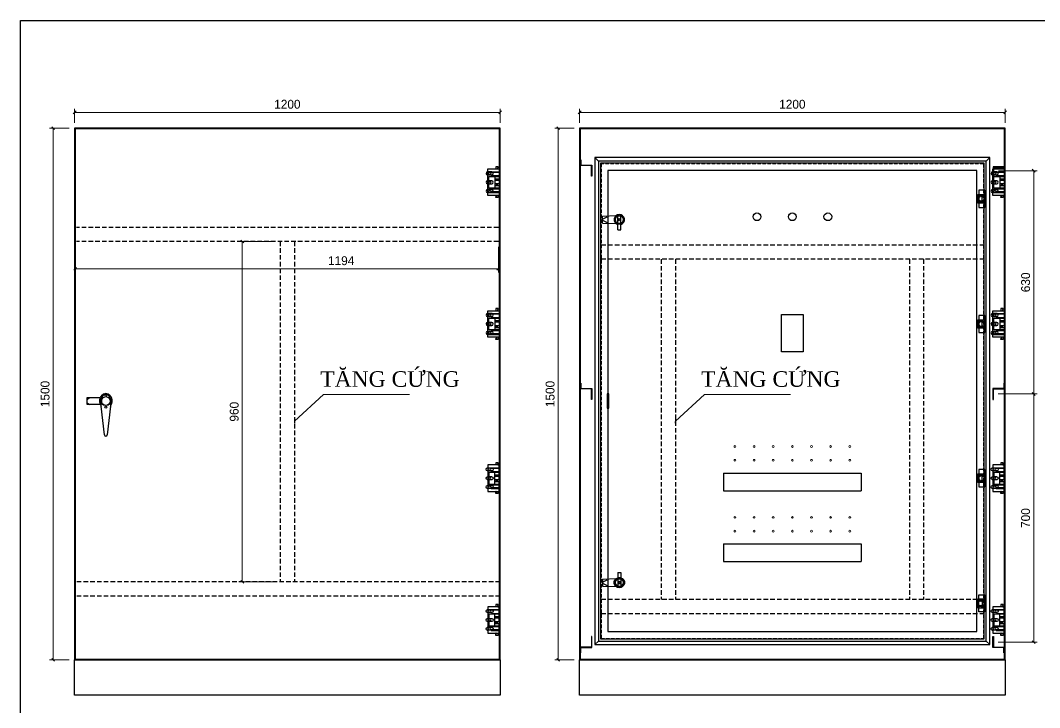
# Model space of a CAD drawing. Header units: millimetres. Extents: x 0 to 4927, y 0 to 3484.
# Drawn here: x 0 to 2874, y 1545 to 3484 of the extents above; entities that cross this region are included whole.
import ezdxf
from ezdxf.enums import TextEntityAlignment as Align

# ---------------------------------------------------------------- set-up
doc = ezdxf.new("R2010")
doc.units = ezdxf.units.MM
doc.linetypes.add('HIDDEN2', pattern=[4.7625, 3.175, -1.5875])
doc.linetypes.add('HIDDENX2', pattern=[19.05, 12.7, -6.35])
doc.layers.add('DIM', color=253, linetype='Continuous')
doc.layers.add('HEATER', color=1, linetype='Continuous')
for name, color, linetype, lineweight in [('net dam', 2, 'Continuous', 18), ('Tủ điện', 7, 'Continuous', 25), ('Vỏ Tủ', 255, 'Continuous', 18)]:
    doc.layers.add(name, color=color, linetype=linetype, lineweight=lineweight)
doc.styles.add('Tahoma (Input Text)', font='tahoma.ttf')
doc.dimstyles.new('Dim-25', dxfattribs={"dimtxt": 25, "dimasz": 8, "dimexe": 10, "dimexo": 15, "dimgap": 10, "dimtad": 1, "dimdec": 0, "dimtxsty": 'Standard', "dimblk": 'OBLIQUE', "dimcen": 10, "dimclrd": 5, "dimclre": 5, "dimclrt": 3, "dimazin": 3, "dimtfac": 1, "dimtdec": 0, "dimtmove": 0, "dimatfit": 3, "dimldrblk": 'OBLIQUE', "dimlwd": 9, "dimlwe": 9})

# ---------------------------------------------------------------- blocks, each defined once
blk = doc.blocks.new('khungtenAsean2')
at = {"color": 7}
blk.add_lwpolyline([(0, 0), (2970, 0), (2970, -2100), (0, -2100)], close=True, dxfattribs=at)
at = {"color": 1, "style": 'Tahoma (Input Text)', "flags": 8}
for tag, p in [('#01', (137.1, -2021.3)), ('#03', (506.6, -2019.3)), ('#05', (1106.6, -2021.3)), ('#07', (1834.7, -2021.3)), ('#09', (2146.7, -2021.3)), ('#02', (98.5, -2081.3)), ('#04', (486.1, -2081.3)), ('#06', (1065.3, -2081.3)), ('#08', (1817.4, -2081.3)), ('#10', (2146.7, -2081.3))]:
    blk.add_attdef(tag, p, '', height=25, dxfattribs=at)
blk.add_attdef('#11', text='', height=25, dxfattribs=at).set_placement((2915, -2067.3), align=Align.CENTER)
blk = doc.blocks.new('*D3')
at = {"color": 0, "linetype": 'ByBlock', "lineweight": -2}
for p, q in [((1581, 3228.2), (1573, 3220.2)), ((2773, 3220.2), (2781, 3228.2))]:
    blk.add_line(p, q, dxfattribs=at)
at = {"layer": 'Defpoints', "color": 0, "ltscale": 3, "transparency": 16777216}
for p in [(2777, 3224.2), (1577, 3179.6), (2777, 3179.6)]:
    blk.add_point(p, dxfattribs=at)
at = {"layer": 'DIM', "color": 5, "lineweight": 9, "ltscale": 3, "transparency": 16777216}
for p, q in [((1577, 3194.6), (1577, 3234.2)), ((1577, 3224.2), (2777, 3224.2)), ((2777, 3194.6), (2777, 3234.2))]:
    blk.add_line(p, q, dxfattribs=at)
at = {"layer": 'DIM', "color": 3, "ltscale": 3, "transparency": 16777216, "insert": (2177, 3246.9), "char_height": 25, "attachment_point": 5}
blk.add_mtext('1200', dxfattribs=at)
blk = doc.blocks.new('_Oblique')
at = {"color": 0, "linetype": 'ByBlock', "lineweight": -2}
blk.add_line((-0.5, -0.5), (0.5, 0.5), dxfattribs=at)
blk = doc.blocks.new('*D4')
at = {"color": 0, "linetype": 'ByBlock', "lineweight": -2}
for p, q in [((1520.7, 3175.6), (1512.7, 3183.6)), ((1512.7, 1683.6), (1520.7, 1675.6))]:
    blk.add_line(p, q, dxfattribs=at)
at = {"layer": 'Defpoints', "color": 0, "ltscale": 3, "transparency": 16777216}
for p in [(1577, 3179.6), (1516.7, 1679.6), (1577, 1679.6)]:
    blk.add_point(p, dxfattribs=at)
at = {"layer": 'DIM', "color": 5, "lineweight": 9, "ltscale": 3, "transparency": 16777216}
for p, q in [((1562, 3179.6), (1506.7, 3179.6)), ((1516.7, 3179.6), (1516.7, 1679.6)), ((1562, 1679.6), (1506.7, 1679.6))]:
    blk.add_line(p, q, dxfattribs=at)
at = {"layer": 'DIM', "color": 3, "ltscale": 3, "transparency": 16777216, "insert": (1493.9, 2429.6), "char_height": 25, "attachment_point": 5, "rotation": 90}
blk.add_mtext('1500', dxfattribs=at)
blk = doc.blocks.new('*D5')
at = {"color": 0, "linetype": 'ByBlock', "lineweight": -2}
for p, q in [((1520.7, 3175.6), (1512.7, 3183.6)), ((1512.7, 1683.6), (1520.7, 1675.6))]:
    blk.add_line(p, q, dxfattribs=at)
at = {"layer": 'Defpoints', "color": 0, "ltscale": 3, "transparency": 16777216}
for p in [(1577, 3179.6), (1516.7, 1679.6), (1577, 1679.6)]:
    blk.add_point(p, dxfattribs=at)
at = {"layer": 'DIM', "color": 5, "lineweight": 9, "ltscale": 3, "transparency": 16777216}
for p, q in [((1562, 3179.6), (1506.7, 3179.6)), ((1516.7, 3179.6), (1516.7, 1679.6)), ((1562, 1679.6), (1506.7, 1679.6))]:
    blk.add_line(p, q, dxfattribs=at)
at = {"layer": 'DIM', "color": 3, "ltscale": 3, "transparency": 16777216, "insert": (1493.9, 2429.6), "char_height": 25, "attachment_point": 5, "rotation": 90}
blk.add_mtext('1500', dxfattribs=at)
blk = doc.blocks.new('ovan')
at = {"color": 2}
for p, q in [((14.8, 8.5), (3.3, 8.5)), ((3.3, 0), (14.8, 0))]:
    blk.add_line(p, q, dxfattribs=at)
for centre, start, end in [((3.3, 4.3), 90, 270), ((14.8, 4.3), 270, 90)]:
    blk.add_arc(centre, 4.25, start, end, dxfattribs=at)
blk = doc.blocks.new('HL011-1-6')
at = {"color": 1}
for p, q in [((29.5, 81), (22.5, 81)), ((22.5, 81), (22.5, 78)), ((23.5, 78), (22.5, 78)), ((23.5, 75), (22.5, 75)), ((23.5, 75), (23.5, 78)), ((29.5, 78), (28.5, 78)), ((28.5, 75), (28.5, 78)), ((28.5, 75), (29.5, 75)), ((29.5, 78), (29.5, 81)), ((11, 56), (11, 54)), ((11, 56), (32, 56)), ((20, 54), (20, 21)), ((20, 47), (32, 47)), ((32, 42.5), (20, 42.5)), ((32, 32.5), (20, 32.5)), ((22.5, 56), (22.5, 54)), ((23.1, 47), (24, 44)), ((23.1, 28), (24, 31)), ((24, 44), (28, 44)), ((24, 31), (28, 31)), ((28.9, 47), (28, 44)), ((28.9, 28), (28, 31)), ((29.5, 54), (29.5, 56)), ((11, 21), (11, 19)), ((11, 19), (32, 19)), ((20, 28), (32, 28)), ((22.5, 19), (22.5, 21)), ((23.5, 0), (22.5, 0)), ((23.5, 0), (23.5, -3)), ((28.5, 0), (28.5, -3)), ((28.5, 0), (29.5, 0)), ((29.5, 21), (29.5, 19)), ((22.5, -6), (22.5, -3)), ((23.5, -3), (22.5, -3)), ((29.5, -6), (22.5, -6)), ((29.5, -3), (28.5, -3)), ((29.5, -3), (29.5, -6))]:
    blk.add_line(p, q, dxfattribs=at)
for points in [[(32, 19), (32, 0), (0, 0), (0, 75), (32, 75), (32, 56)], [(32, 28), (32, 21), (3, 21), (3, 54), (32, 54), (32, 47)], [(32, 42.5), (32, 32.5)]]:
    blk.add_lwpolyline(points, dxfattribs=at)
for points in [[(10, 67), (32, 67), (32, 65), (10, 65)], [(10, 8), (32, 8), (32, 10), (10, 10)]]:
    blk.add_lwpolyline(points, close=True, dxfattribs=at)
for centre in [(5.5, 62.5), (5.5, 37.5), (5.5, 12.5)]:
    blk.add_circle(centre, 3, dxfattribs=at)
blk = doc.blocks.new('ovan6x9')
at = {"color": 2}
for p, q in [((2, 6), (8, 6)), ((2, 0), (8, 0))]:
    blk.add_line(p, q, dxfattribs=at)
for centre, start, end in [((2, 3), 90, 270), ((8, 3), 270, 90)]:
    blk.add_arc(centre, 3, start, end, dxfattribs=at)
blk = doc.blocks.new('HL036-1-1')
at = {"color": 1}
blk.add_line((9.5, 36.2), (9.5, 12.2), dxfattribs=at)
for points in [[(-2.5, 12.2), (17.5, 12.2), (17.5, 36.2), (-2.5, 36.2)], [(0, 48.5), (17.5, 48.5), (17.5, 0), (0, 0)]]:
    blk.add_lwpolyline(points, close=True, dxfattribs=at)
for centre, radius in [((3.5, 31.8), 2), ((12.7, 32.5), 2.5), ((3.5, 16.8), 2), ((12.7, 16), 2.5)]:
    blk.add_circle(centre, radius, dxfattribs=at)
blk = doc.blocks.new('*D6')
at = {"color": 0, "linetype": 'ByBlock', "lineweight": -2}
for p, q in [((156.9, 3228.2), (148.9, 3220.2)), ((1348.9, 3220.2), (1356.9, 3228.2))]:
    blk.add_line(p, q, dxfattribs=at)
at = {"layer": 'Defpoints', "color": 0, "ltscale": 3, "transparency": 16777216}
for p in [(1352.9, 3224.2), (152.9, 3179.6), (1352.9, 3179.6)]:
    blk.add_point(p, dxfattribs=at)
at = {"layer": 'DIM', "color": 5, "lineweight": 9, "ltscale": 3, "transparency": 16777216}
for p, q in [((152.9, 3194.6), (152.9, 3234.2)), ((152.9, 3224.2), (1352.9, 3224.2)), ((1352.9, 3194.6), (1352.9, 3234.2))]:
    blk.add_line(p, q, dxfattribs=at)
at = {"layer": 'DIM', "color": 3, "ltscale": 3, "transparency": 16777216, "insert": (752.9, 3246.9), "char_height": 25, "attachment_point": 5}
blk.add_mtext('1200', dxfattribs=at)
blk = doc.blocks.new('*D7')
at = {"color": 0, "linetype": 'ByBlock', "lineweight": -2}
for p, q in [((96.5, 3175.6), (88.5, 3183.6)), ((88.5, 1683.6), (96.5, 1675.6))]:
    blk.add_line(p, q, dxfattribs=at)
at = {"layer": 'Defpoints', "color": 0, "ltscale": 3, "transparency": 16777216}
for p in [(152.9, 3179.6), (92.5, 1679.6), (152.9, 1679.6)]:
    blk.add_point(p, dxfattribs=at)
at = {"layer": 'DIM', "color": 5, "lineweight": 9, "ltscale": 3, "transparency": 16777216}
for p, q in [((137.9, 3179.6), (82.5, 3179.6)), ((92.5, 3179.6), (92.5, 1679.6)), ((137.9, 1679.6), (82.5, 1679.6))]:
    blk.add_line(p, q, dxfattribs=at)
at = {"layer": 'DIM', "color": 3, "ltscale": 3, "transparency": 16777216, "insert": (69.7, 2429.6), "char_height": 25, "attachment_point": 5, "rotation": 90}
blk.add_mtext('1500', dxfattribs=at)
blk = doc.blocks.new('*D8')
at = {"color": 0, "linetype": 'ByBlock', "lineweight": -2}
for p, q in [((96.5, 3175.6), (88.5, 3183.6)), ((88.5, 1683.6), (96.5, 1675.6))]:
    blk.add_line(p, q, dxfattribs=at)
at = {"layer": 'Defpoints', "color": 0, "ltscale": 3, "transparency": 16777216}
for p in [(152.9, 3179.6), (92.5, 1679.6), (152.9, 1679.6)]:
    blk.add_point(p, dxfattribs=at)
at = {"layer": 'DIM', "color": 5, "lineweight": 9, "ltscale": 3, "transparency": 16777216}
for p, q in [((137.9, 3179.6), (82.5, 3179.6)), ((92.5, 3179.6), (92.5, 1679.6)), ((137.9, 1679.6), (82.5, 1679.6))]:
    blk.add_line(p, q, dxfattribs=at)
at = {"layer": 'DIM', "color": 3, "ltscale": 3, "transparency": 16777216, "insert": (69.7, 2429.6), "char_height": 25, "attachment_point": 5, "rotation": 90}
blk.add_mtext('1500', dxfattribs=at)
blk = doc.blocks.new('MS308-2-1')
at = {"color": 1}
for p, q in [((-53, 4.6), (-46, 10)), ((-13.3, -14.2), (-13.3, 6.7)), ((-12.3, 6.7), (-12.3, -6.9)), ((12.3, 6.7), (12.3, -6.9)), ((13.3, 6.7), (13.3, -14.2)), ((-53, -4.6), (-46, -10)), ((-4, -95), (-13.3, -14.2)), ((13.3, -14.2), (4, -95))]:
    blk.add_line(p, q, dxfattribs=at)
blk.add_lwpolyline([(-15.8, -10), (-53, -10), (-53, 10), (-15.8, 10)], dxfattribs=at)
for centre, radius, start, end in [((0, 6.7), 13.3, 0, 180), ((0, 6.7), 12.3, 0, 180), ((0, 5.9), 17.7, 226.184, 313.816), ((0, -95), 4, 180, 0)]:
    blk.add_arc(centre, radius, start, end, dxfattribs=at)
blk.add_ellipse((0, 0), major_axis=(0, 21), ratio=0.857143, start_param=3.972003, end_param=8.594367, dxfattribs=at)
blk = doc.blocks.new('*D13')
at = {"color": 0, "linetype": 'ByBlock', "lineweight": -2}
for p, q in [((158.4, 2786.8), (150.4, 2778.8)), ((1343.9, 2778.8), (1351.9, 2786.8))]:
    blk.add_line(p, q, dxfattribs=at)
at = {"layer": 'Defpoints', "color": 0, "ltscale": 3, "transparency": 16777216}
for p in [(154.4, 2859.6), (1347.9, 2859.6), (1347.9, 2782.8)]:
    blk.add_point(p, dxfattribs=at)
at = {"layer": 'DIM', "color": 5, "lineweight": 9, "ltscale": 3, "transparency": 16777216}
for p, q in [((154.4, 2844.6), (154.4, 2772.8)), ((1347.9, 2844.6), (1347.9, 2772.8)), ((154.4, 2782.8), (1347.9, 2782.8))]:
    blk.add_line(p, q, dxfattribs=at)
at = {"layer": 'DIM', "color": 3, "ltscale": 3, "transparency": 16777216, "insert": (904.6, 2805.5), "char_height": 25, "attachment_point": 5}
blk.add_mtext('1194', dxfattribs=at)
blk = doc.blocks.new('*D14')
at = {"color": 0, "linetype": 'ByBlock', "lineweight": -2}
for p, q in [((629.9, 2855.6), (621.9, 2863.6)), ((621.9, 1903.6), (629.9, 1895.6))]:
    blk.add_line(p, q, dxfattribs=at)
at = {"layer": 'Defpoints', "color": 0, "ltscale": 3, "transparency": 16777216}
for p in [(732.9, 2859.6), (625.9, 1899.6), (732.9, 1899.6)]:
    blk.add_point(p, dxfattribs=at)
at = {"layer": 'DIM', "color": 5, "lineweight": 9, "ltscale": 3, "transparency": 16777216}
for p, q in [((717.9, 2859.6), (615.9, 2859.6)), ((625.9, 2859.6), (625.9, 1899.6)), ((717.9, 1899.6), (615.9, 1899.6))]:
    blk.add_line(p, q, dxfattribs=at)
at = {"layer": 'DIM', "color": 3, "ltscale": 3, "transparency": 16777216, "insert": (603.1, 2379.6), "char_height": 25, "attachment_point": 5, "rotation": 90}
blk.add_mtext('960', dxfattribs=at)
blk = doc.blocks.new('SDGFGHGHG')
at = {"layer": 'HEATER'}
for p, q in [((860892.9, 570780.5), (860931.6, 570782)), ((860892.9, 570760.5), (860892.9, 570780.5)), ((860892.9, 570771.9), (860906.3, 570778.7)), ((860935.9, 570742), (860935.9, 570784.3)), ((860939.5, 570773.5), (860939.5, 570771.3)), ((860941.3, 570773.5), (860941.3, 570771.3)), ((860944.9, 570742), (860944.9, 570784.3)), ((860892.9, 570769.1), (860906.3, 570762.4)), ((860892.9, 570760.5), (860931.6, 570759.1)), ((860937.5, 570771.3), (860939.5, 570771.3)), ((860937.5, 570769.8), (860939.5, 570769.8)), ((860939.5, 570769.8), (860939.5, 570767.6)), ((860941.3, 570771.3), (860943.4, 570771.3)), ((860941.3, 570769.8), (860941.3, 570767.6)), ((860941.3, 570769.8), (860943.4, 570769.8)), ((860935.9, 570742), (860944.9, 570742))]:
    blk.add_line(p, q, dxfattribs=at)
blk.add_circle((860940.4, 570770.5), 3.08, dxfattribs=at)
blk.add_arc((860940.4, 570770.5), 14.5, 288.08, 251.92, dxfattribs=at)
blk = doc.blocks.new('SĐFHGGH')
at = {"layer": 'HEATER'}
for points in [[(860943.4, 570717), (860943.4, 570718.4), (860937.4, 570718.4), (860937.4, 570717)], [(860928.8, 570702.4), (860927.4, 570702.4), (860927.4, 570708.4), (860928.8, 570708.4)], [(860943.4, 570693.8), (860943.4, 570692.4), (860937.4, 570692.4), (860937.4, 570693.8)], [(860952.1, 570702.4), (860953.4, 570702.4), (860953.4, 570708.4), (860952.1, 570708.4)]]:
    blk.add_lwpolyline(points, dxfattribs=at)
for start, end in [(104.4775, 165.5225), (14.4775, 75.5225), (194.4775, 255.5225), (284.4775, 345.5225)]:
    blk.add_arc((860940.4, 570705.4), 12, start, end, dxfattribs=at)
blk = doc.blocks.new('MS722')
for name, p in [('SDGFGHGHG', (-860940.4, -570770.5)), ('SĐFHGGH', (-860940.4, -570705.4))]:
    blk.add_blockref(name, p)
blk = doc.blocks.new('*D21')
at = {"color": 0, "linetype": 'ByBlock', "lineweight": -2}
for p, q in [((2861.7, 3055.6), (2853.7, 3063.6)), ((2853.7, 2433.6), (2861.7, 2425.6))]:
    blk.add_line(p, q, dxfattribs=at)
at = {"layer": 'Defpoints', "color": 0, "ltscale": 3, "transparency": 16777216}
for p in [(2743.6, 3059.6), (2742.6, 2429.6), (2857.7, 2429.6)]:
    blk.add_point(p, dxfattribs=at)
at = {"layer": 'DIM', "color": 5, "lineweight": 9, "ltscale": 3, "transparency": 16777216}
for p, q in [((2758.6, 3059.6), (2867.7, 3059.6)), ((2857.7, 3059.6), (2857.7, 2429.6)), ((2757.6, 2429.6), (2867.7, 2429.6))]:
    blk.add_line(p, q, dxfattribs=at)
at = {"layer": 'DIM', "color": 3, "ltscale": 3, "transparency": 16777216, "insert": (2834.9, 2744.6), "char_height": 25, "attachment_point": 5, "rotation": 90}
blk.add_mtext('630', dxfattribs=at)
blk = doc.blocks.new('*D22')
at = {"color": 0, "linetype": 'ByBlock', "lineweight": -2}
for p, q in [((2861.7, 2425.6), (2853.7, 2433.6)), ((2853.7, 1733.6), (2861.7, 1725.6))]:
    blk.add_line(p, q, dxfattribs=at)
at = {"layer": 'Defpoints', "color": 0, "ltscale": 3, "transparency": 16777216}
for p in [(2742.6, 2429.6), (2742.6, 1729.6), (2857.7, 1729.6)]:
    blk.add_point(p, dxfattribs=at)
at = {"layer": 'DIM', "color": 5, "lineweight": 9, "ltscale": 3, "transparency": 16777216}
for p, q in [((2757.6, 2429.6), (2867.7, 2429.6)), ((2857.7, 2429.6), (2857.7, 1729.6)), ((2757.6, 1729.6), (2867.7, 1729.6))]:
    blk.add_line(p, q, dxfattribs=at)
at = {"layer": 'DIM', "color": 3, "ltscale": 3, "transparency": 16777216, "insert": (2834.9, 2079.6), "char_height": 25, "attachment_point": 5, "rotation": 90}
blk.add_mtext('700', dxfattribs=at)

msp = doc.modelspace()

# ---------------------------------------------------------------- linework, layer by layer
at = {"color": 7, "ltscale": 3}
for p, q in [((1620, 3096.6), (1630, 3086.6)), ((2724, 3086.6), (2734, 3096.6)), ((1630, 1732.6), (1620, 1722.6)), ((2724, 1732.6), (2734, 1722.6))]:
    msp.add_line(p, q, dxfattribs=at)
for points in [[(152.9, 1679.6), (1352.9, 1679.6), (1352.9, 3179.6), (152.9, 3179.6)], [(154.4, 1681.1), (1351.4, 1681.1), (1351.4, 3178.1), (154.4, 3178.1)], [(1577, 1679.6), (2777, 1679.6), (2777, 3179.6), (1577, 3179.6)], [(1578.5, 1681.1), (2775.5, 1681.1), (2775.5, 3178.1), (1578.5, 3178.1)], [(1620, 1722.6), (2734, 1722.6), (2734, 3096.6), (1620, 3096.6)], [(1630, 1732.6), (2724, 1732.6), (2724, 3086.6), (1630, 3086.6)], [(152.9, 1679.6), (1352.9, 1679.6), (1352.9, 1579.6), (152.9, 1579.6)], [(1577, 1679.6), (2777, 1679.6), (2777, 1579.6), (1577, 1579.6)]]:
    msp.add_lwpolyline(points, close=True, dxfattribs=at)
at = {"color": 8}
for points in [[(1610.2, 3044), (1610.2, 3074), (1579, 3074), (1579, 3090.2), (1580.2, 3090.2), (1580.2, 3075.2), (1611.4, 3075.2), (1611.4, 3044)], [(2744.8, 3039), (2744.8, 3069), (2776, 3069), (2776, 3085.2), (2774.8, 3085.2), (2774.8, 3070.2), (2743.6, 3070.2), (2743.6, 3039)], [(1610.2, 2414), (1610.2, 2444), (1579, 2444), (1579, 2460.2), (1580.2, 2460.2), (1580.2, 2445.2), (1611.4, 2445.2), (1611.4, 2414)], [(2743.8, 2414), (2743.8, 2444), (2775, 2444), (2775, 2460.2), (2773.8, 2460.2), (2773.8, 2445.2), (2742.6, 2445.2), (2742.6, 2414)], [(1610.2, 1745.2), (1610.2, 1715.2), (1579, 1715.2), (1579, 1699), (1580.2, 1699), (1580.2, 1714), (1611.4, 1714), (1611.4, 1745.2)], [(2743.8, 1745.2), (2743.8, 1715.2), (2775, 1715.2), (2775, 1699), (2773.8, 1699), (2773.8, 1714), (2742.6, 1714), (2742.6, 1745.2)]]:
    msp.add_lwpolyline(points, close=True, dxfattribs=at)
at = {"color": 6, "ltscale": 3}
msp.add_lwpolyline([(1636, 1738.6), (2718, 1738.6), (2718, 3080.6), (1636, 3080.6)], close=True, dxfattribs=at)
at = {"color": 6, "linetype": 'HIDDEN2', "ltscale": 3}
msp.add_lwpolyline([(1637.5, 1740.1), (2716.5, 1740.1), (2716.5, 3079.1), (1637.5, 3079.1)], close=True, dxfattribs=at)
at = {"color": 3, "ltscale": 3}
msp.add_lwpolyline([(1656.5, 1759.1), (2697.5, 1759.1), (2697.5, 3060.1), (1656.5, 3060.1)], close=True, dxfattribs=at)
at = {"color": 2}
for centre, radius in [((1689, 2921.6), 11), ((240.9, 2409.6), 12.5), ((240.9, 2426.6), 3), ((240.9, 2392.6), 3), ((1689, 1897.6), 11)]:
    msp.add_circle(centre, radius, dxfattribs=at)
at = {"layer": 'Tủ điện', "linetype": 'HIDDENX2'}
for p, q in [((1347.9, 2899.6), (157.9, 2899.6)), ((1347.9, 2859.6), (157.9, 2859.6)), ((732.9, 2859.6), (732.9, 1899.6)), ((772.9, 2859.6), (772.9, 1899.6)), ((2718, 2849.6), (1636, 2849.6)), ((2718, 2809.6), (1636, 2809.6)), ((1807, 2809.6), (1807, 1849.6)), ((1847, 2809.6), (1847, 1849.6)), ((2507, 2809.6), (2507, 1849.6)), ((2547, 2809.6), (2547, 1849.6)), ((1352.9, 1899.6), (152.9, 1899.6)), ((1352.9, 1859.6), (152.9, 1859.6)), ((2718, 1849.6), (1636, 1849.6)), ((2718, 1809.6), (1636, 1809.6))]:
    msp.add_line(p, q, dxfattribs=at)
at = {"layer": 'Tủ điện', "color": 2}
for p, q in [((1983, 2206.6), (2371, 2206.6)), ((1983, 2206.6), (1983, 2156.6)), ((2371, 2206.6), (2371, 2156.6)), ((1983, 2156.6), (2371, 2156.6)), ((1983, 2006.6), (2371, 2006.6)), ((1983, 2006.6), (1983, 1956.6)), ((2371, 2006.6), (2371, 1956.6)), ((1983, 1956.6), (2371, 1956.6))]:
    msp.add_line(p, q, dxfattribs=at)
msp.add_lwpolyline([(2146.5, 2653.8), (2207.6, 2653.8), (2207.6, 2548.1), (2146.5, 2548.1)], close=True, dxfattribs=at)
msp.add_lwpolyline([(1654.8, 2429.6), (1654.8, 2389.6), (1659.8, 2389.6), (1659.8, 2429.6), (1654.8, 2429.6)], dxfattribs=at)
for centre in [(2077.1, 2929.6), (2177.1, 2929.6), (2277.1, 2929.6)]:
    msp.add_circle(centre, 11, dxfattribs=at)
at = {"layer": 'Vỏ Tủ', "color": 2}
for centre in [(2015, 2281.6), (2069, 2281.6), (2123, 2281.6), (2177, 2281.6), (2231, 2281.6), (2285, 2281.6), (2339, 2281.6), (2015, 2242.6), (2069, 2242.6), (2123, 2242.6), (2177, 2242.6), (2231, 2242.6), (2285, 2242.6), (2339, 2242.6), (2015, 2081.6), (2069, 2081.6), (2123, 2081.6), (2177, 2081.6), (2231, 2081.6), (2285, 2081.6), (2339, 2081.6), (2015, 2042.6), (2069, 2042.6), (2123, 2042.6), (2177, 2042.6), (2231, 2042.6), (2285, 2042.6), (2339, 2042.6)]:
    msp.add_circle(centre, 2.5, dxfattribs=at)

# ---------------------------------------------------------------- block references
at = {"color": 7, "xscale": 1.658879999986311, "yscale": 1.658879999986311, "zscale": 1.658879999986311}
msp.add_blockref('khungtenAsean2', (0, 3483.6), dxfattribs=at)
at = {"color": 2}
for p in [(1314.4, 3047.8), (2738.5, 3047.8), (1314.4, 3022.8), (2738.5, 3022.8), (1314.4, 2997.8), (2738.5, 2997.8), (1314.4, 2647.8), (2738.5, 2647.8), (1314.4, 2622.8), (2738.5, 2622.8), (1314.4, 2597.8), (2738.5, 2597.8)]:
    msp.add_blockref('ovan', p, dxfattribs=at)
at = {"color": 7}
for name, p in [('HL011-1-6', (1317.9, 2989.6)), ('HL011-1-6', (2742, 2989.6)), ('MS722', (1689, 2921.6)), ('HL011-1-6', (1317.9, 2589.6)), ('HL011-1-6', (2742, 2589.6)), ('MS308-2-1', (240.9, 2409.6)), ('HL036-1-1', (2702.5, 1814.6)), ('ovan6x9', (2710.2, 1844.1)), ('ovan6x9', (2710.2, 1827.6))]:
    msp.add_blockref(name, p, dxfattribs=at)
at = {"color": 7, "xscale": -1, "rotation": 180}
for name, p in [('HL036-1-1', (2702.5, 3004.6)), ('ovan6x9', (2710.2, 2991.6)), ('ovan6x9', (2710.2, 2975.1)), ('HL036-1-1', (2702.5, 2651.4)), ('ovan6x9', (2710.2, 2638.4)), ('ovan6x9', (2710.2, 2621.9)), ('HL011-1-6', (1317.9, 2229.6)), ('HL036-1-1', (2702.5, 2216.4)), ('HL011-1-6', (2742, 2229.6)), ('ovan6x9', (2710.2, 2203.4)), ('ovan6x9', (2710.2, 2186.9)), ('MS722', (1689, 1897.6)), ('HL011-1-6', (1317.9, 1829.6)), ('HL011-1-6', (2742, 1829.6))]:
    msp.add_blockref(name, p, dxfattribs=at)
at = {"color": 2, "xscale": -1, "rotation": 180}
for p in [(1314.4, 2221.4), (2738.5, 2221.4), (1314.4, 2196.4), (2738.5, 2196.4), (1314.4, 2171.4), (2738.5, 2171.4), (1314.4, 1821.4), (2738.5, 1821.4), (1314.4, 1796.4), (2738.5, 1796.4), (1314.4, 1771.4), (2738.5, 1771.4)]:
    msp.add_blockref('ovan', p, dxfattribs=at)

# ---------------------------------------------------------------- texts
at = {"layer": 'net dam', "char_height": 44.013, "width": 440.684, "attachment_point": 5}
for insert in [(1042.1, 2471.5), (2116.2, 2471.5)]:
    msp.add_mtext('{\\fTimes New Roman|b0|i0|c0|p18;\\C7;TĂNG CỨNG}', dxfattribs=dict(at, insert=insert))

# ---------------------------------------------------------------- dimensions: what is measured, and where the dimension line sits
at = {"layer": 'DIM', "color": 7, "ltscale": 3}
for base, p1, p2, picture, middle in [((1352.9, 3224.2), (152.9, 3179.6), (1352.9, 3179.6), '*D6', (752.9, 3246.9)), ((2777, 3224.2), (1577, 3179.6), (2777, 3179.6), '*D3', (2177, 3246.9))]:
    dim = msp.add_linear_dim(base=base, p1=p1, p2=p2, dimstyle='Dim-25', dxfattribs=at)
    dim.commit()
    dim.dimension.update_dxf_attribs({"geometry": picture, "text_midpoint": middle})
for base, p1, p2, picture, middle in [((92.5, 1679.6), (152.9, 3179.6), (152.9, 1679.6), '*D7', (69.7, 2429.6)), ((92.5, 1679.6), (152.9, 1579.6), (152.9, 1679.6), '*D8', (69.7, 1629.6)), ((1516.7, 1679.6), (1577, 3179.6), (1577, 1679.6), '*D4', (1493.9, 2429.6)), ((1516.7, 1679.6), (1577, 1579.6), (1577, 1679.6), '*D5', (1493.9, 1629.6)), ((2857.7, 2429.6), (2743.6, 3059.6), (2742.6, 2429.6), '*D21', (2834.9, 2744.6)), ((625.9, 1899.6), (732.9, 2859.6), (732.9, 1899.6), '*D14', (603.1, 2379.6)), ((2857.7, 1729.6), (2742.6, 2429.6), (2742.6, 1729.6), '*D22', (2834.9, 2079.6))]:
    dim = msp.add_linear_dim(base=base, p1=p1, p2=p2, angle=90, dimstyle='Dim-25', dxfattribs=at)
    dim.commit()
    dim.dimension.update_dxf_attribs({"geometry": picture, "text_midpoint": middle})
dim = msp.add_linear_dim(base=(1347.8653588, 2782.7600412), p1=(154.3653588, 2859.6425363), p2=(1347.8653588, 2859.6425363), dimstyle='Dim-25', dxfattribs=at)
dim.commit()
dim.dimension.update_dxf_attribs({"geometry": '*D13', "text_midpoint": (904.5778048, 2782.7600412), "dimtype": 160})

# ---------------------------------------------------------------- leaders
at = {"color": 7, "ltscale": 3}
for points in [[(772.9, 2352.7), (854.8, 2428.2), (1097.2, 2428.2)], [(1847, 2352.7), (1929, 2428.2), (2171.4, 2428.2)]]:
    msp.add_leader(points, dimstyle='Dim-25', dxfattribs=at)

doc.saveas('drawing.dxf')
